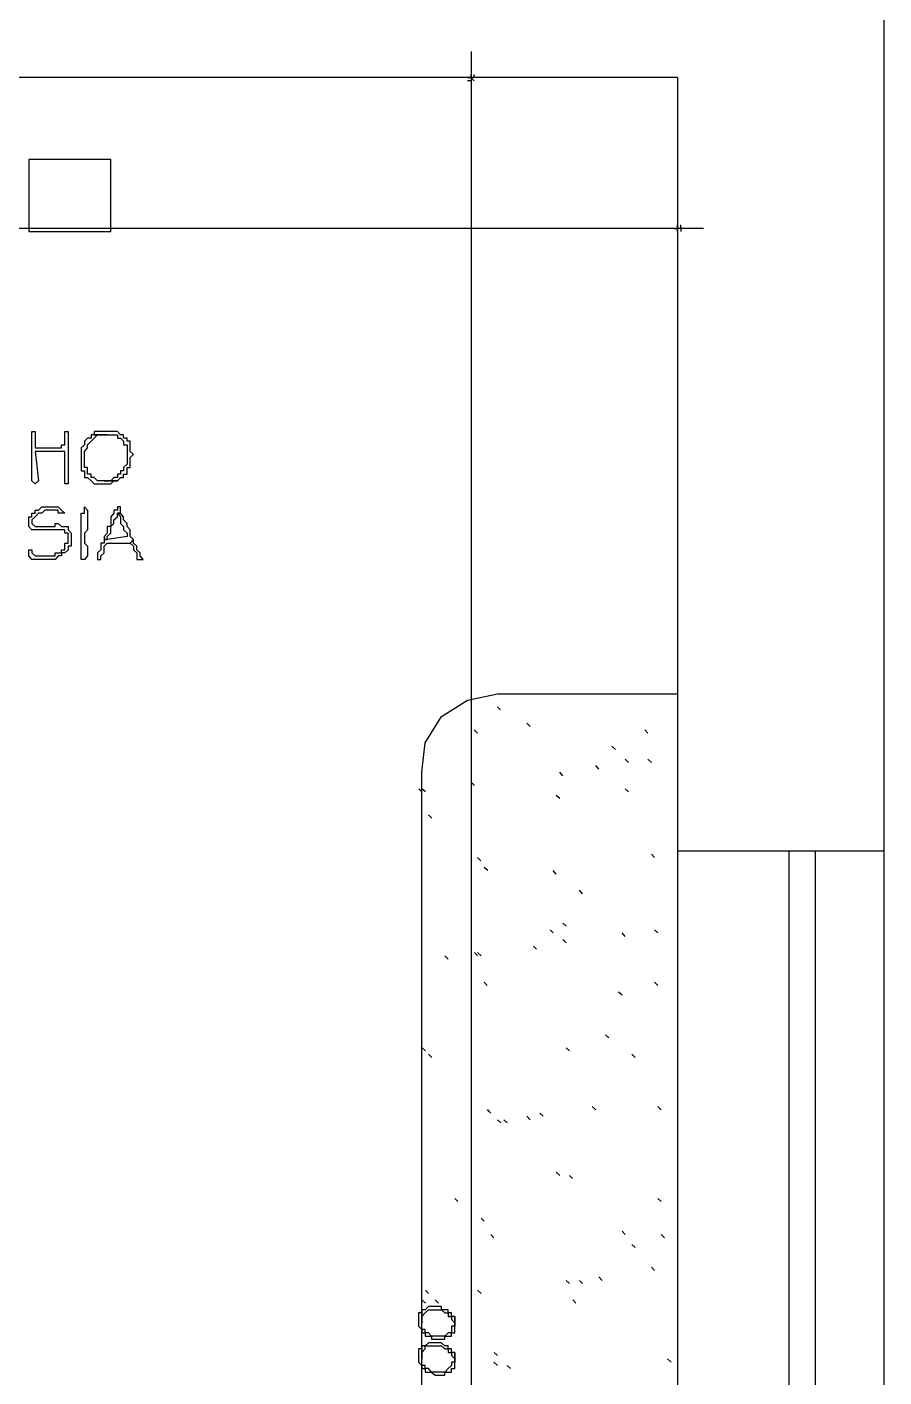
# Model space of a CAD drawing. Header units: millimetres. Extents: x -518.8 to -461.2, y 3.5 to 44.2.
# Drawn here: x -487.612 to -485.947, y 7.445 to 10.067 of the extents above; entities that cross this region are included whole.
import ezdxf

# ---------------------------------------------------------------- set-up
doc = ezdxf.new("R2010")
doc.units = ezdxf.units.MM
doc.header["$MEASUREMENT"] = 0
for name, color, linetype in [('10', 10, 'Continuous'), ('151', 151, 'Continuous'), ('16', 16, 'Continuous'), ('8', 8, 'Continuous'), ('MYSOLIDS', 7, 'Continuous')]:
    doc.layers.add(name, color=color, linetype=linetype)

msp = doc.modelspace()

# ---------------------------------------------------------------- linework, layer by layer
at = {"layer": '10'}
for points in [[(-485.9474, 11.1466), (-485.9474, 8.4669)], [(-486.3489, 9.9691), (-491.4098, 9.9691)], [(-486.3489, 9.9691), (-486.3489, 8.4669)], [(-486.3489, 8.4669), (-485.9474, 8.4669)]]:
    msp.add_lwpolyline(points, dxfattribs=at)
at = {"layer": '151'}
for points in [[(-487.4496, 9.8097), (-487.609, 9.8097), (-487.609, 9.6699), (-487.4496, 9.6699), (-487.4496, 9.8097)], [(-486.8451, 8.6195), (-486.8391, 8.6766), (-486.8068, 8.7278), (-486.7564, 8.7594), (-486.6985, 8.7721), (-486.6985, 8.7721), (-486.3489, 8.7721)], [(-486.6925, 8.7406), (-486.6985, 8.7466)], [(-486.6346, 8.7082), (-486.6414, 8.715)], [(-486.7369, 8.6954), (-486.7436, 8.7022)], [(-486.406, 8.6954), (-486.4121, 8.7022)], [(-486.4692, 8.6639), (-486.476, 8.6699)], [(-486.5015, 8.6255), (-486.5075, 8.6323)], [(-486.4436, 8.6383), (-486.4504, 8.6451)], [(-486.3993, 8.6383), (-486.406, 8.6451)], [(-486.8451, 4.9526), (-486.8451, 8.6195)], [(-486.5714, 8.6127), (-486.5775, 8.6195)], [(-486.8451, 8.5812), (-486.8511, 8.5872)], [(-486.8384, 8.5812), (-486.8451, 8.5872)], [(-486.7429, 8.5939), (-486.7496, 8.6)], [(-486.4436, 8.5812), (-486.4504, 8.5872)], [(-486.5775, 8.5684), (-486.5842, 8.5744)], [(-486.8256, 8.53), (-486.8324, 8.5368)], [(-486.7308, 8.4473), (-486.7369, 8.4541)], [(-486.3933, 8.4541), (-486.3993, 8.4601)], [(-486.7173, 8.4285), (-486.7241, 8.4345)], [(-486.5842, 8.4218), (-486.5902, 8.4285)], [(-486.5331, 8.3834), (-486.5391, 8.3902)], [(-486.5647, 8.3203), (-486.5714, 8.3263)], [(-486.5902, 8.3075), (-486.5963, 8.3135)], [(-486.5647, 8.2879), (-486.5714, 8.2947)], [(-486.4504, 8.3007), (-486.4564, 8.3075)], [(-486.3865, 8.3075), (-486.3933, 8.3135)], [(-486.794, 8.2563), (-486.8008, 8.2631)], [(-486.7369, 8.2631), (-486.7429, 8.2691)], [(-486.7301, 8.2631), (-486.7369, 8.2691)], [(-486.6226, 8.2759), (-486.6286, 8.2819)], [(-486.7181, 8.2052), (-486.7241, 8.212)], [(-486.3865, 8.2052), (-486.3933, 8.212)], [(-486.4564, 8.1864), (-486.4632, 8.1924)], [(-486.482, 8.1037), (-486.4887, 8.1097)], [(-486.8384, 8.0782), (-486.8451, 8.0849)], [(-486.5587, 8.0782), (-486.5647, 8.0842)], [(-486.8256, 8.0654), (-486.8324, 8.0721)], [(-486.4308, 8.0654), (-486.4376, 8.0721)], [(-486.7113, 7.9571), (-486.7181, 7.9639)], [(-486.7113, 7.9571), (-486.7173, 7.9639)], [(-486.6346, 7.9443), (-486.6414, 7.9511)], [(-486.6098, 7.9511), (-486.6158, 7.9571)], [(-486.5075, 7.9639), (-486.5143, 7.9699)], [(-486.3805, 7.9639), (-486.3865, 7.9699)], [(-486.6918, 7.9383), (-486.6985, 7.9443)], [(-486.6797, 7.9383), (-486.6857, 7.9443)], [(-486.5775, 7.836), (-486.5842, 7.8428)], [(-486.5527, 7.83), (-486.5587, 7.836)], [(-486.7752, 7.7857), (-486.7812, 7.7917)], [(-486.3805, 7.7857), (-486.3865, 7.7917)], [(-486.7241, 7.7473), (-486.7301, 7.7533)], [(-486.7053, 7.715), (-486.7113, 7.7218)], [(-486.4504, 7.7218), (-486.4564, 7.7278)], [(-486.3737, 7.715), (-486.3805, 7.7218)], [(-486.4308, 7.6962), (-486.4376, 7.7022)], [(-486.5587, 7.6263), (-486.5647, 7.6323)], [(-486.5331, 7.6263), (-486.5391, 7.6323)], [(-486.4948, 7.6323), (-486.5015, 7.6391)], [(-486.3933, 7.6518), (-486.3993, 7.6578)], [(-486.8324, 7.6067), (-486.8384, 7.6135)], [(-486.7301, 7.6067), (-486.7369, 7.6135)], [(-486.8384, 7.5879), (-486.8451, 7.5947)], [(-486.8128, 7.5879), (-486.8196, 7.5947)], [(-486.5459, 7.5879), (-486.5519, 7.5947)], [(-486.6985, 7.4864), (-486.7045, 7.4924)], [(-486.3609, 7.4736), (-486.3677, 7.4797)], [(-486.6985, 7.4669), (-486.7053, 7.4736)], [(-486.673, 7.4609), (-486.6797, 7.4669)]]:
    msp.add_lwpolyline(points, dxfattribs=at)
at = {"layer": '16'}
for points in [[(-486.7496, 10.0195), (-486.7496, 4.9015)], [(-486.3993, 9.9691), (-486.8008, 9.9691)], [(-486.7564, 9.9691), (-486.7496, 9.9691), (-486.7496, 9.9691), (-486.7496, 9.9751)], [(-486.7436, 9.9624), (-486.7496, 9.9691)], [(-486.7436, 9.9691), (-486.7436, 9.9691), (-486.7436, 9.9691), (-486.7436, 9.9751)], [(-486.7496, 9.9624), (-486.7496, 9.9624), (-486.7496, 9.9624), (-486.7564, 9.9624)], [(-486.3489, 9.918), (-486.3489, 9.6248)], [(-486.3489, 9.6759), (-486.3489, 9.6827)], [(-486.3421, 9.6759), (-486.3421, 9.6759), (-486.3421, 9.6759), (-486.3421, 9.6827)], [(-486.2978, 9.6759), (-491.4609, 9.6759)], [(-486.3549, 9.6759), (-486.3489, 9.6759), (-486.3549, 9.6759)], [(-486.3489, 9.6699), (-486.3489, 9.6759)], [(-486.3421, 9.6759), (-486.3421, 9.6759), (-486.3421, 9.6759), (-486.3421, 9.6699)]]:
    msp.add_lwpolyline(points, dxfattribs=at)
at = {"layer": '8'}
for points in [[(-486.3489, 8.4669), (-486.3489, 6.4609)], [(-486.1324, 8.4669), (-486.1324, 6.4609)], [(-486.0812, 8.4669), (-486.0812, 6.4609)], [(-485.9474, 8.4669), (-485.9474, 6.4609)]]:
    msp.add_lwpolyline(points, dxfattribs=at)
at = {"layer": 'MYSOLIDS'}
for points in [[(-487.5391, 9.2428), (-487.5451, 9.2428), (-487.5451, 9.2428), (-487.5519, 9.2428), (-487.5579, 9.2428), (-487.5647, 9.2428), (-487.5647, 9.2428), (-487.5707, 9.2428), (-487.5707, 9.2428), (-487.5775, 9.2428), (-487.5835, 9.2428), (-487.5902, 9.2428), (-487.5902, 9.2428), (-487.5963, 9.2428), (-487.5902, 9.1857), (-487.5963, 9.1797), (-487.5963, 9.1797), (-487.5963, 9.1797), (-487.5963, 9.1797), (-487.5963, 9.1797), (-487.5963, 9.1797), (-487.603, 9.1857), (-487.603, 9.1857), (-487.603, 9.2751), (-487.603, 9.2812), (-487.603, 9.2812), (-487.5963, 9.2812), (-487.5963, 9.2812), (-487.5963, 9.2812), (-487.5963, 9.2812), (-487.5963, 9.2751), (-487.5963, 9.2751), (-487.5963, 9.2496), (-487.5902, 9.2496), (-487.5835, 9.2496), (-487.5775, 9.2496), (-487.5775, 9.2496), (-487.5707, 9.2496), (-487.5647, 9.2496), (-487.5647, 9.2496), (-487.5579, 9.2496), (-487.5519, 9.2496), (-487.5451, 9.2496), (-487.5451, 9.2556), (-487.5391, 9.2556), (-487.5391, 9.2556), (-487.5391, 9.2624), (-487.5391, 9.2684), (-487.5391, 9.2684), (-487.5391, 9.2751), (-487.5391, 9.2751), (-487.5391, 9.2812), (-487.5391, 9.2812), (-487.5324, 9.2812), (-487.5324, 9.2812), (-487.5324, 9.2812), (-487.5324, 9.2812), (-487.5324, 9.2751), (-487.5324, 9.2751), (-487.5324, 9.2751), (-487.5324, 9.2684), (-487.5324, 9.2684), (-487.5324, 9.2624), (-487.5324, 9.2556), (-487.5324, 9.2496), (-487.5324, 9.2496), (-487.5324, 9.2428), (-487.5324, 9.2368), (-487.5324, 9.2308), (-487.5324, 9.2308), (-487.5324, 9.224), (-487.5324, 9.218), (-487.5324, 9.218), (-487.5324, 9.2112), (-487.5324, 9.2052), (-487.5324, 9.1985), (-487.5324, 9.1985), (-487.5324, 9.1924), (-487.5324, 9.1857), (-487.5324, 9.1857), (-487.5324, 9.1857), (-487.5324, 9.1797), (-487.5324, 9.1797), (-487.5324, 9.1797), (-487.5324, 9.1797), (-487.5391, 9.1797), (-487.5391, 9.1797), (-487.5391, 9.1857), (-487.5391, 9.1857), (-487.5391, 9.1924), (-487.5391, 9.1924), (-487.5391, 9.1924), (-487.5391, 9.1985), (-487.5391, 9.2052), (-487.5391, 9.2112), (-487.5391, 9.2112), (-487.5391, 9.218), (-487.5391, 9.224), (-487.5391, 9.2308), (-487.5391, 9.2308), (-487.5391, 9.2368), (-487.5391, 9.2368), (-487.5391, 9.2428), (-487.5391, 9.2428), (-487.5391, 9.2428), (-487.5391, 9.2428), (-487.5391, 9.2428)], [(-487.482, 9.2751), (-487.488, 9.2751), (-487.488, 9.2684), (-487.4948, 9.2684), (-487.4948, 9.2684), (-487.5008, 9.2624), (-487.5008, 9.2624), (-487.5008, 9.2556), (-487.5075, 9.2496), (-487.5075, 9.2496), (-487.5075, 9.2428), (-487.5075, 9.2368), (-487.5075, 9.2308), (-487.5075, 9.2308), (-487.5075, 9.224), (-487.5075, 9.218), (-487.5075, 9.218), (-487.5075, 9.2112), (-487.5075, 9.2052), (-487.5008, 9.2052), (-487.5008, 9.1985), (-487.5008, 9.1924), (-487.4948, 9.1924), (-487.4948, 9.1924), (-487.488, 9.1857), (-487.488, 9.1857), (-487.482, 9.1797), (-487.482, 9.1797), (-487.4752, 9.1797), (-487.4692, 9.1797), (-487.4624, 9.1797), (-487.4624, 9.1797), (-487.4564, 9.1797), (-487.4564, 9.1797), (-487.4496, 9.1797), (-487.4436, 9.1857), (-487.4436, 9.1857), (-487.4369, 9.1857), (-487.4624, 9.1857), (-487.4692, 9.1857), (-487.4692, 9.1857), (-487.4752, 9.1857), (-487.482, 9.1924), (-487.482, 9.1924), (-487.488, 9.1924), (-487.488, 9.1985), (-487.488, 9.1985), (-487.4948, 9.1985), (-487.4948, 9.2052), (-487.4948, 9.2112), (-487.5008, 9.2112), (-487.5008, 9.218), (-487.5008, 9.224), (-487.5008, 9.2308), (-487.5008, 9.2308), (-487.5008, 9.2368), (-487.5008, 9.2368), (-487.5008, 9.2428), (-487.4948, 9.2496), (-487.4948, 9.2496), (-487.4948, 9.2556), (-487.488, 9.2624), (-487.488, 9.2624), (-487.488, 9.2624), (-487.482, 9.2684), (-487.482, 9.2684), (-487.4752, 9.2751), (-487.4692, 9.2751), (-487.4692, 9.2751), (-487.4624, 9.2751), (-487.4564, 9.2751), (-487.482, 9.2751), (-487.482, 9.2751)], [(-487.4564, 9.2812), (-487.4564, 9.2812), (-487.4624, 9.2812), (-487.4692, 9.2812), (-487.4692, 9.2812), (-487.4752, 9.2812), (-487.482, 9.2812), (-487.482, 9.2751), (-487.4564, 9.2751), (-487.4564, 9.2751), (-487.4496, 9.2751), (-487.4496, 9.2751), (-487.4436, 9.2751), (-487.4369, 9.2751), (-487.4369, 9.2684), (-487.4308, 9.2684), (-487.4248, 9.2624), (-487.4248, 9.2624), (-487.4248, 9.2624), (-487.4248, 9.2556), (-487.4181, 9.2556), (-487.4181, 9.2496), (-487.4181, 9.2428), (-487.4181, 9.2428), (-487.4181, 9.2368), (-487.4181, 9.2368), (-487.4181, 9.2308), (-487.4181, 9.224), (-487.4181, 9.218), (-487.4181, 9.218), (-487.4248, 9.2112), (-487.4248, 9.2112), (-487.4248, 9.2052), (-487.4308, 9.2052), (-487.4308, 9.1985), (-487.4369, 9.1985), (-487.4369, 9.1924), (-487.4436, 9.1924), (-487.4436, 9.1924), (-487.4496, 9.1857), (-487.4564, 9.1857), (-487.4564, 9.1857), (-487.4624, 9.1857), (-487.4369, 9.1857), (-487.4369, 9.1857), (-487.4308, 9.1924), (-487.4308, 9.1924), (-487.4248, 9.1924), (-487.4248, 9.1985), (-487.4181, 9.1985), (-487.4181, 9.2052), (-487.4181, 9.2112), (-487.4121, 9.2112), (-487.4121, 9.2112), (-487.4121, 9.218), (-487.4121, 9.224), (-487.4121, 9.2308), (-487.4121, 9.2308), (-487.4053, 9.2368), (-487.4053, 9.2368), (-487.4121, 9.2428), (-487.4121, 9.2496), (-487.4121, 9.2496), (-487.4121, 9.2556), (-487.4121, 9.2624), (-487.4181, 9.2624), (-487.4181, 9.2684), (-487.4248, 9.2684), (-487.4248, 9.2684), (-487.4248, 9.2751), (-487.4308, 9.2751), (-487.4369, 9.2812), (-487.4369, 9.2812), (-487.4436, 9.2812), (-487.4496, 9.2812), (-487.4496, 9.2812), (-487.4564, 9.2812), (-487.4564, 9.2812)], [(-487.5451, 9.1225), (-487.5451, 9.1225), (-487.5451, 9.1225), (-487.5451, 9.1225), (-487.5451, 9.1225), (-487.5519, 9.1225), (-487.5519, 9.1285), (-487.5579, 9.1285), (-487.5647, 9.1285), (-487.5647, 9.1285), (-487.5707, 9.1285), (-487.5775, 9.1285), (-487.5775, 9.1285), (-487.5835, 9.1225), (-487.5902, 9.1225), (-487.5902, 9.1225), (-487.5963, 9.1157), (-487.5963, 9.1157), (-487.603, 9.1097), (-487.603, 9.1097), (-487.603, 9.103), (-487.603, 9.103), (-487.5963, 9.0969), (-487.5963, 9.0969), (-487.5902, 9.0969), (-487.5902, 9.0969), (-487.5835, 9.0969), (-487.5835, 9.0969), (-487.5775, 9.0969), (-487.5707, 9.0969), (-487.5707, 9.0969), (-487.5647, 9.0969), (-487.5579, 9.0969), (-487.5579, 9.103), (-487.5519, 9.103), (-487.5451, 9.0969), (-487.5451, 9.0969), (-487.5391, 9.0969), (-487.5324, 9.0969), (-487.5324, 9.0902), (-487.5324, 9.0902), (-487.5263, 9.0842), (-487.5263, 9.0842), (-487.5263, 9.0774), (-487.5263, 9.0714), (-487.5263, 9.0714), (-487.5263, 9.0646), (-487.5263, 9.0586), (-487.5324, 9.0586), (-487.5324, 9.0518), (-487.5324, 9.0518), (-487.5391, 9.0458), (-487.5451, 9.0458), (-487.5451, 9.0458), (-487.5451, 9.0398), (-487.5519, 9.0398), (-487.5519, 9.0398), (-487.5579, 9.033), (-487.5647, 9.033), (-487.5647, 9.033), (-487.5707, 9.033), (-487.5775, 9.033), (-487.5835, 9.033), (-487.5835, 9.033), (-487.5902, 9.033), (-487.5902, 9.033), (-487.5963, 9.033), (-487.603, 9.033), (-487.603, 9.033), (-487.609, 9.0398), (-487.609, 9.0458), (-487.609, 9.0458), (-487.609, 9.0458), (-487.609, 9.0518), (-487.609, 9.0518), (-487.609, 9.0518), (-487.609, 9.0518), (-487.603, 9.0518), (-487.603, 9.0458), (-487.603, 9.0458), (-487.603, 9.0458), (-487.603, 9.0458), (-487.5963, 9.0398), (-487.5963, 9.0398), (-487.5902, 9.0398), (-487.5902, 9.0398), (-487.5835, 9.0398), (-487.5775, 9.0398), (-487.5707, 9.0398), (-487.5707, 9.0398), (-487.5647, 9.0398), (-487.5579, 9.0398), (-487.5579, 9.0458), (-487.5519, 9.0458), (-487.5451, 9.0458), (-487.5451, 9.0458), (-487.5451, 9.0518), (-487.5391, 9.0518), (-487.5391, 9.0586), (-487.5391, 9.0646), (-487.5324, 9.0646), (-487.5324, 9.0714), (-487.5324, 9.0714), (-487.5324, 9.0774), (-487.5324, 9.0842), (-487.5391, 9.0842), (-487.5391, 9.0902), (-487.5451, 9.0902), (-487.5451, 9.0902), (-487.5519, 9.0902), (-487.5519, 9.0902), (-487.5579, 9.0902), (-487.5579, 9.0902), (-487.5647, 9.0902), (-487.5707, 9.0902), (-487.5775, 9.0902), (-487.5835, 9.0902), (-487.5835, 9.0902), (-487.5902, 9.0902), (-487.5963, 9.0902), (-487.5963, 9.0902), (-487.603, 9.0902), (-487.603, 9.0902), (-487.609, 9.0969), (-487.609, 9.0969), (-487.609, 9.103), (-487.609, 9.103), (-487.609, 9.1097), (-487.609, 9.1157), (-487.603, 9.1157), (-487.603, 9.1225), (-487.5963, 9.1225), (-487.5963, 9.1285), (-487.5902, 9.1285), (-487.5902, 9.1285), (-487.5835, 9.1353), (-487.5835, 9.1353), (-487.5775, 9.1353), (-487.5707, 9.1353), (-487.5647, 9.1353), (-487.5647, 9.1353), (-487.5579, 9.1353), (-487.5579, 9.1353), (-487.5519, 9.1353), (-487.5451, 9.1285), (-487.5451, 9.1285), (-487.5391, 9.1225), (-487.5391, 9.1225), (-487.5391, 9.1225), (-487.5391, 9.1225), (-487.5451, 9.1225), (-487.5451, 9.1225), (-487.5451, 9.1225), (-487.5451, 9.1225), (-487.5451, 9.1225)], [(-487.5008, 9.0714), (-487.5008, 9.0714), (-487.5008, 9.0646), (-487.4948, 9.0586), (-487.4948, 9.0518), (-487.4948, 9.0518), (-487.4948, 9.0458), (-487.4948, 9.0398), (-487.4948, 9.0398), (-487.4948, 9.0398), (-487.5008, 9.033), (-487.5008, 9.033), (-487.5008, 9.033), (-487.5008, 9.033), (-487.5008, 9.033), (-487.5008, 9.033), (-487.5075, 9.033), (-487.5075, 9.033), (-487.5075, 9.0398), (-487.5075, 9.0398), (-487.5075, 9.0398), (-487.5075, 9.0458), (-487.5075, 9.0458), (-487.5075, 9.0518), (-487.5075, 9.0586), (-487.5075, 9.0646), (-487.5075, 9.0714), (-487.5075, 9.0714), (-487.5075, 9.0774), (-487.5075, 9.0842), (-487.5075, 9.0842), (-487.5075, 9.0902), (-487.5075, 9.0969), (-487.5075, 9.103), (-487.5075, 9.103), (-487.5075, 9.1097), (-487.5075, 9.1157), (-487.5075, 9.1225), (-487.5008, 9.1225), (-487.5008, 9.1285), (-487.5008, 9.1285), (-487.5008, 9.1285), (-487.5008, 9.1285), (-487.5008, 9.1285), (-487.5008, 9.1353), (-487.5008, 9.1353), (-487.4948, 9.1285), (-487.4948, 9.1285), (-487.4948, 9.1285), (-487.4948, 9.1285), (-487.4948, 9.1225), (-487.4948, 9.1225), (-487.4948, 9.1157), (-487.4948, 9.1157), (-487.4948, 9.1097), (-487.4948, 9.103), (-487.4948, 9.103), (-487.4948, 9.0969), (-487.4948, 9.0902), (-487.5008, 9.0842), (-487.5008, 9.0842), (-487.5008, 9.0774), (-487.5008, 9.0714), (-487.5008, 9.0714), (-487.5008, 9.0714), (-487.5008, 9.0714)], [(-487.4369, 9.1353), (-487.4369, 9.1353), (-487.4369, 9.1353), (-487.4369, 9.1285), (-487.4436, 9.1285), (-487.4436, 9.1225), (-487.4436, 9.1225), (-487.4496, 9.1157), (-487.4496, 9.1097), (-487.4496, 9.0969), (-487.4564, 9.0969), (-487.4564, 9.0902), (-487.4564, 9.0902), (-487.4564, 9.0842), (-487.4624, 9.0774), (-487.4624, 9.0774), (-487.4624, 9.0714), (-487.4564, 9.0714), (-487.4564, 9.0774), (-487.4564, 9.0774), (-487.4496, 9.0842), (-487.4496, 9.0902), (-487.4496, 9.0902), (-487.4496, 9.0902), (-487.4496, 9.0969), (-487.4436, 9.103), (-487.4436, 9.103), (-487.4436, 9.1097), (-487.4369, 9.1157), (-487.4369, 9.1157), (-487.4369, 9.1225), (-487.4308, 9.1225), (-487.4308, 9.1285), (-487.4308, 9.1353), (-487.4369, 9.1353), (-487.4369, 9.1353)], [(-487.4308, 9.1225), (-487.4369, 9.1225), (-487.4369, 9.1225), (-487.4308, 9.1157), (-487.4308, 9.1097), (-487.4308, 9.1097), (-487.4308, 9.103), (-487.4248, 9.0969), (-487.4248, 9.0969), (-487.4248, 9.0902), (-487.4248, 9.0902), (-487.4181, 9.0842), (-487.4181, 9.0774), (-487.4181, 9.0774), (-487.4564, 9.0714), (-487.4624, 9.0714), (-487.4624, 9.0646), (-487.4692, 9.0646), (-487.4692, 9.0586), (-487.4692, 9.0518), (-487.4692, 9.0518), (-487.4752, 9.0458), (-487.4752, 9.0398), (-487.4752, 9.0398), (-487.4752, 9.0398), (-487.4752, 9.033), (-487.4692, 9.033), (-487.4692, 9.033), (-487.4692, 9.033), (-487.4692, 9.0398), (-487.4624, 9.0458), (-487.4624, 9.0458), (-487.4624, 9.0518), (-487.4624, 9.0586), (-487.4624, 9.0586), (-487.4564, 9.0646), (-487.4121, 9.0646), (-487.4053, 9.0714), (-487.4053, 9.0714), (-487.4121, 9.0774), (-487.4121, 9.0842), (-487.4121, 9.0842), (-487.4121, 9.0902), (-487.4181, 9.0969), (-487.4181, 9.0969), (-487.4181, 9.103), (-487.4181, 9.103), (-487.4248, 9.1097), (-487.4248, 9.1097), (-487.4248, 9.1097), (-487.4248, 9.1157), (-487.4308, 9.1225), (-487.4308, 9.1225), (-487.4308, 9.1225)], [(-487.4053, 9.0714), (-487.4121, 9.0646), (-487.4121, 9.0646), (-487.4121, 9.0646), (-487.4053, 9.0586), (-487.4053, 9.0518), (-487.4053, 9.0518), (-487.3993, 9.0458), (-487.3993, 9.0398), (-487.3993, 9.033), (-487.3925, 9.033), (-487.3925, 9.033), (-487.3925, 9.033), (-487.3865, 9.033), (-487.3925, 9.0398), (-487.3925, 9.0458), (-487.3993, 9.0518), (-487.3993, 9.0518), (-487.3993, 9.0586), (-487.4053, 9.0646), (-487.4053, 9.0714), (-487.4053, 9.0714)], [(-486.8451, 7.5691), (-486.8451, 7.5496), (-486.8451, 7.5563), (-486.8451, 7.5563), (-486.8451, 7.5624), (-486.8451, 7.5624), (-486.8391, 7.5691), (-486.8391, 7.5691), (-486.8391, 7.5691), (-486.8391, 7.5691), (-486.8324, 7.5751), (-486.8324, 7.5751), (-486.8263, 7.5751), (-486.8263, 7.5751), (-486.8196, 7.5751), (-486.8196, 7.5751), (-486.8196, 7.5751), (-486.8136, 7.5751), (-486.8136, 7.5751), (-486.8068, 7.5751), (-486.8068, 7.5751), (-486.8068, 7.5751), (-486.8008, 7.5691), (-486.8008, 7.5691), (-486.794, 7.5691), (-486.794, 7.5624), (-486.788, 7.5624), (-486.788, 7.5624), (-486.788, 7.5563), (-486.788, 7.5563), (-486.788, 7.5563), (-486.7812, 7.5496), (-486.7812, 7.5496), (-486.7812, 7.5624), (-486.788, 7.5624), (-486.788, 7.5691), (-486.788, 7.5691), (-486.794, 7.5691), (-486.794, 7.5751), (-486.794, 7.5751), (-486.8008, 7.5751), (-486.8008, 7.5751), (-486.8068, 7.5751), (-486.8068, 7.5819), (-486.8136, 7.5819), (-486.8136, 7.5819), (-486.8196, 7.5819), (-486.8196, 7.5819), (-486.8263, 7.5819), (-486.8263, 7.5819), (-486.8324, 7.5819), (-486.8324, 7.5819), (-486.8391, 7.5751), (-486.8391, 7.5751), (-486.8391, 7.5751), (-486.8451, 7.5751), (-486.8451, 7.5751), (-486.8451, 7.5691), (-486.8451, 7.5691), (-486.8451, 7.5691)], [(-486.8519, 7.5563), (-486.8519, 7.5496), (-486.8519, 7.5496), (-486.8519, 7.5436), (-486.8519, 7.5436), (-486.8451, 7.5368), (-486.8451, 7.5368), (-486.8451, 7.5308), (-486.8451, 7.5308), (-486.8391, 7.5308), (-486.8391, 7.524), (-486.8324, 7.524), (-486.8324, 7.524), (-486.8324, 7.524), (-486.8263, 7.524), (-486.8263, 7.518), (-486.8196, 7.518), (-486.8196, 7.518), (-486.8136, 7.518), (-486.8136, 7.518), (-486.8136, 7.518), (-486.8068, 7.518), (-486.8068, 7.518), (-486.8008, 7.518), (-486.8008, 7.524), (-486.794, 7.524), (-486.794, 7.524), (-486.788, 7.524), (-486.788, 7.5308), (-486.788, 7.5308), (-486.7812, 7.5308), (-486.7812, 7.5368), (-486.7812, 7.5368), (-486.7812, 7.5368), (-486.7812, 7.5436), (-486.7812, 7.5436), (-486.7812, 7.5496), (-486.7812, 7.5496), (-486.7812, 7.5563), (-486.7812, 7.5563), (-486.7812, 7.5624), (-486.7812, 7.5624), (-486.7812, 7.5496), (-486.7812, 7.5496), (-486.7812, 7.5436), (-486.788, 7.5436), (-486.788, 7.5368), (-486.788, 7.5368), (-486.788, 7.5308), (-486.794, 7.5308), (-486.794, 7.5308), (-486.794, 7.5308), (-486.8008, 7.524), (-486.8008, 7.524), (-486.8068, 7.524), (-486.8068, 7.524), (-486.8136, 7.524), (-486.8136, 7.524), (-486.8196, 7.524), (-486.8196, 7.524), (-486.8263, 7.524), (-486.8263, 7.524), (-486.8324, 7.5308), (-486.8324, 7.5308), (-486.8324, 7.5308), (-486.8391, 7.5308), (-486.8391, 7.5308), (-486.8391, 7.5368), (-486.8451, 7.5368), (-486.8451, 7.5436), (-486.8451, 7.5436), (-486.8451, 7.5436), (-486.8451, 7.5496), (-486.8451, 7.5496), (-486.8451, 7.5691), (-486.8519, 7.5691), (-486.8519, 7.5624), (-486.8519, 7.5624), (-486.8519, 7.5563), (-486.8519, 7.5563), (-486.8519, 7.5563)], [(-486.8451, 7.4992), (-486.8451, 7.4797), (-486.8451, 7.4864), (-486.8451, 7.4864), (-486.8451, 7.4924), (-486.8451, 7.4924), (-486.8391, 7.4992), (-486.8391, 7.4992), (-486.8391, 7.4992), (-486.8391, 7.5052), (-486.8324, 7.5052), (-486.8324, 7.5052), (-486.8263, 7.5052), (-486.8263, 7.5052), (-486.8196, 7.5052), (-486.8196, 7.5052), (-486.8196, 7.5052), (-486.8136, 7.5052), (-486.8136, 7.5052), (-486.8068, 7.5052), (-486.8068, 7.5052), (-486.8068, 7.5052), (-486.8008, 7.4992), (-486.8008, 7.4992), (-486.794, 7.4992), (-486.794, 7.4924), (-486.788, 7.4924), (-486.788, 7.4924), (-486.788, 7.4864), (-486.788, 7.4864), (-486.788, 7.4864), (-486.7812, 7.4797), (-486.7812, 7.4797), (-486.7812, 7.4924), (-486.788, 7.4924), (-486.788, 7.4992), (-486.788, 7.4992), (-486.794, 7.4992), (-486.794, 7.5052), (-486.794, 7.5052), (-486.8008, 7.5052), (-486.8008, 7.5052), (-486.8068, 7.5112), (-486.8068, 7.5112), (-486.8136, 7.5112), (-486.8136, 7.5112), (-486.8196, 7.5112), (-486.8196, 7.5112), (-486.8263, 7.5112), (-486.8263, 7.5112), (-486.8324, 7.5112), (-486.8324, 7.5112), (-486.8391, 7.5052), (-486.8391, 7.5052), (-486.8391, 7.5052), (-486.8451, 7.5052), (-486.8451, 7.5052), (-486.8451, 7.4992), (-486.8451, 7.4992), (-486.8451, 7.4992)], [(-486.8519, 7.4864), (-486.8519, 7.4797), (-486.8519, 7.4797), (-486.8519, 7.4736), (-486.8519, 7.4736), (-486.8451, 7.4669), (-486.8451, 7.4669), (-486.8451, 7.4609), (-486.8451, 7.4609), (-486.8391, 7.4609), (-486.8391, 7.4541), (-486.8324, 7.4541), (-486.8324, 7.4541), (-486.8324, 7.4541), (-486.8263, 7.4541), (-486.8263, 7.4541), (-486.8196, 7.4481), (-486.8196, 7.4481), (-486.8136, 7.4481), (-486.8136, 7.4481), (-486.8136, 7.4481), (-486.8068, 7.4481), (-486.8068, 7.4481), (-486.8008, 7.4481), (-486.8008, 7.4541), (-486.794, 7.4541), (-486.794, 7.4541), (-486.788, 7.4541), (-486.788, 7.4609), (-486.788, 7.4609), (-486.7812, 7.4609), (-486.7812, 7.4669), (-486.7812, 7.4669), (-486.7812, 7.4669), (-486.7812, 7.4736), (-486.7812, 7.4736), (-486.7812, 7.4797), (-486.7812, 7.4797), (-486.7812, 7.4864), (-486.7812, 7.4864), (-486.7812, 7.4924), (-486.7812, 7.4924), (-486.7812, 7.4797), (-486.7812, 7.4797), (-486.7812, 7.4736), (-486.788, 7.4736), (-486.788, 7.4669), (-486.788, 7.4669), (-486.788, 7.4669), (-486.794, 7.4609), (-486.794, 7.4609), (-486.794, 7.4609), (-486.8008, 7.4541), (-486.8008, 7.4541), (-486.8068, 7.4541), (-486.8068, 7.4541), (-486.8136, 7.4541), (-486.8136, 7.4541), (-486.8196, 7.4541), (-486.8196, 7.4541), (-486.8263, 7.4541), (-486.8263, 7.4541), (-486.8324, 7.4609), (-486.8324, 7.4609), (-486.8324, 7.4609), (-486.8391, 7.4609), (-486.8391, 7.4609), (-486.8391, 7.4669), (-486.8451, 7.4669), (-486.8451, 7.4736), (-486.8451, 7.4736), (-486.8451, 7.4736), (-486.8451, 7.4797), (-486.8451, 7.4797), (-486.8451, 7.4992), (-486.8519, 7.4992), (-486.8519, 7.4924), (-486.8519, 7.4924), (-486.8519, 7.4864), (-486.8519, 7.4864), (-486.8519, 7.4864)]]:
    msp.add_lwpolyline(points, dxfattribs=at)

doc.saveas('drawing.dxf')
